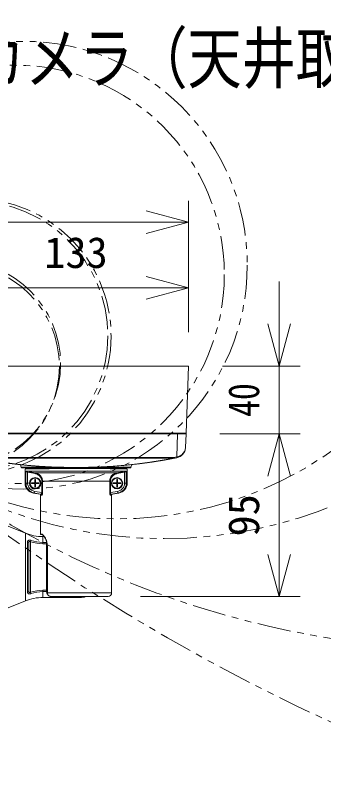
# Model space of a CAD drawing. Units: millimetres, scale not verified. Extents: x -63 to 205, y -56 to 242.
# Drawn here: x 18.32 to 36.57, y 12.55 to 57.38 of the extents above; entities that cross this region are included whole.
import ezdxf
from ezdxf.enums import TextEntityAlignment as Align

# ---------------------------------------------------------------- set-up
doc = ezdxf.new("R2010")
doc.units = ezdxf.units.MM
doc.header["$LTSCALE"] = 0.125
doc.linetypes.add('USER1', pattern=[31.75, 15.875, -3.175, 3.175, -3.175, 3.175, -3.175])
for name, color, linetype, lineweight in [('0-0_0', 7, 'Continuous', 20), ('0-4_SUNPO', 7, 'Continuous', 20), ('0-5_GAIKEI', 1, 'Continuous', 18)]:
    doc.layers.add(name, color=color, linetype=linetype, lineweight=lineweight)
doc.layers.add('0-1_MOJI1', color=7, linetype='Continuous')
doc.styles.add('ＭＳ ゴシック', font='')
doc.styles.get('ＭＳ ゴシック').set_extended_font_data('MS Gothic')

# ---------------------------------------------------------------- blocks, each defined once
blk = doc.blocks.new('_Open30')
at = {"layer": '0-0_0'}
blk.add_line((0, 0), (-1, 0), dxfattribs=at)
blk.add_lwpolyline([(-1, 0.26795), (0, 0), (-1, -0.26795)], dxfattribs=at)
blk = doc.blocks.new('D7')
at = {"layer": '0-4_SUNPO'}
for p, q in [((190.5842, 219.9996), (190.5842, 233.9051)), ((222.0702, 226.1379), (222.0702, 233.9051)), ((193.0842, 232.6551), (219.5702, 232.6551))]:
    blk.add_line(p, q, dxfattribs=at)
at = {"layer": '0-4_SUNPO', "xscale": 2.5, "yscale": 2.5, "rotation": 180}
blk.add_blockref('_Open30', (190.5842, 232.6551), dxfattribs=at)
at = {"layer": '0-4_SUNPO', "xscale": 2.5, "yscale": 2.5}
blk.add_blockref('_Open30', (222.0702, 232.6551), dxfattribs=at)
at = {"layer": '0-4_SUNPO', "style": 'ＭＳ ゴシック'}
blk.add_text('316.5', height=1.833, dxfattribs=at).set_placement((203.2022, 233.2801), align=Align.BOTTOM_LEFT)
blk = doc.blocks.new('D5')
at = {"layer": '0-4_SUNPO'}
for p, q in [((208.7701, 226.1379), (208.7701, 230.0143)), ((222.0702, 226.1379), (222.0702, 230.0143)), ((211.2701, 228.7643), (219.5702, 228.7643))]:
    blk.add_line(p, q, dxfattribs=at)
at = {"layer": '0-4_SUNPO', "xscale": 2.5, "yscale": 2.5, "rotation": 180}
blk.add_blockref('_Open30', (208.7701, 228.7643), dxfattribs=at)
at = {"layer": '0-4_SUNPO', "xscale": 2.5, "yscale": 2.5}
blk.add_blockref('_Open30', (222.0702, 228.7643), dxfattribs=at)
at = {"layer": '0-4_SUNPO', "style": 'ＭＳ ゴシック'}
blk.add_text('133', height=1.833, dxfattribs=at).set_placement((213.5451, 229.3893), align=Align.BOTTOM_LEFT)
blk = doc.blocks.new('D6')
at = {"layer": '0-4_SUNPO'}
for p, q in [((223.9201, 220.1379), (228.6694, 220.1379)), ((227.4194, 217.6379), (227.4194, 213.0182)), ((219.2201, 210.5182), (228.6694, 210.5182))]:
    blk.add_line(p, q, dxfattribs=at)
at = {"layer": '0-4_SUNPO', "xscale": 2.5, "yscale": 2.5}
for p, rotation in [((227.4194, 220.1379), 90), ((227.4194, 210.5182), 270)]:
    blk.add_blockref('_Open30', p, dxfattribs=dict(at, rotation=rotation))
at = {"layer": '0-4_SUNPO', "style": 'ＭＳ ゴシック'}
blk.add_text('95', height=1.833, rotation=90, dxfattribs=at).set_placement((226.7944, 214.078), align=Align.BOTTOM_LEFT)
blk = doc.blocks.new('D1')
at = {"layer": '0-4_SUNPO'}
for p, q in [((227.4194, 226.6379), (227.4194, 229.1379)), ((224.0702, 224.1379), (228.6694, 224.1379)), ((227.4194, 224.1379), (227.4194, 220.1379)), ((223.9201, 220.1379), (228.6694, 220.1379)), ((227.4194, 217.6379), (227.4194, 215.1379))]:
    blk.add_line(p, q, dxfattribs=at)
at = {"layer": '0-4_SUNPO', "xscale": 2.5, "yscale": 2.5}
for p, rotation in [((227.4194, 224.1379), 270), ((227.4194, 220.1379), 90)]:
    blk.add_blockref('_Open30', p, dxfattribs=dict(at, rotation=rotation))
at = {"layer": '0-4_SUNPO', "style": 'ＭＳ ゴシック', "width": 0.8}
blk.add_text('40', height=1.833, rotation=90, dxfattribs=at).set_placement((226.7944, 221.1379), align=Align.BOTTOM_LEFT)

msp = doc.modelspace()

# ---------------------------------------------------------------- linework, layer by layer
at = {"layer": '0-5_GAIKEI', "color": 7, "lineweight": 20}
for p, q in [((15.2695, 36.641), (28.5695, 36.641)), ((28.5695, 36.641), (28.4213, 32.6891)), ((28.3887, 31.8334), (28.4195, 32.641)), ((28.4195, 32.641), (28.4042, 32.241)), ((28.3887, 31.8334), (28.4042, 32.241)), ((27.7305, 31.1991), (27.8711, 31.2267)), ((18.8995, 29.731), (18.8995, 30.561)), ((18.9296, 30.5912), (18.8996, 30.5612)), ((18.9295, 30.591), (18.9296, 30.5912)), ((19.7782, 29.0726), (19.3953, 29.1401)), ((19.8195, 26.711), (19.8195, 29.0234)), ((24.0195, 23.241), (24.0195, 29.0234)), ((19.9005, 26.691), (19.8395, 26.691)), ((23.3499, 23.021), (22.5013, 23.021)), ((23.3637, 23.0213), (23.3499, 23.021)), ((23.3634, 23.0213), (23.3499, 23.021)), ((23.8095, 23.0213), (23.3633, 23.0213)), ((23.3637, 23.0213), (23.8105, 23.0213))]:
    msp.add_line(p, q, dxfattribs=at)
at = {"layer": '0-5_GAIKEI'}
for p, q in [((15.4177, 32.6891), (28.4213, 32.6891)), ((28.4195, 32.641), (15.4195, 32.641)), ((27.8675, 31.2758), (27.9196, 32.641)), ((27.9195, 32.641), (27.9195, 32.6891)), ((16.1179, 31.247), (27.721, 31.247)), ((16.1179, 31.2129), (27.721, 31.2129)), ((27.721, 31.247), (27.8613, 31.2745)), ((27.721, 31.247), (27.7305, 31.1991)), ((27.721, 31.247), (27.721, 31.2129)), ((27.8613, 31.2745), (27.8675, 31.2758)), ((27.8613, 31.2745), (27.8711, 31.2267)), ((27.8711, 31.2267), (27.8778, 31.2281)), ((18.6735, 30.6632), (18.6319, 30.8185)), ((20.7545, 30.6632), (18.6735, 30.6632)), ((25.1365, 30.641), (18.7025, 30.641)), ((18.8995, 30.561), (18.8996, 30.5612)), ((20.1915, 30.6123), (20.1915, 30.641)), ((25.1654, 30.6632), (23.0845, 30.6632)), ((23.6475, 30.6123), (23.6475, 30.641)), ((24.9094, 30.5912), (24.9095, 30.591)), ((24.9094, 30.5912), (24.9394, 30.5612)), ((24.9394, 30.5612), (24.9395, 30.561)), ((24.9394, 30.5612), (24.9395, 30.561)), ((24.9395, 29.731), (24.9395, 30.561)), ((25.1654, 30.6632), (25.207, 30.8185)), ((18.9535, 30.4057), (18.9535, 29.731)), ((24.8643, 30.4462), (18.9747, 30.4462)), ((19.0618, 30.4295), (19.0517, 30.3806)), ((19.5228, 30.3348), (19.5128, 30.2859)), ((24.3162, 30.3348), (19.5228, 30.3348)), ((24.3262, 30.2859), (24.3162, 30.3348)), ((24.7872, 30.3806), (24.7771, 30.4295)), ((24.7872, 30.3806), (24.7872, 29.731)), ((24.8854, 30.4057), (24.8854, 29.731)), ((18.9535, 29.731), (18.8995, 29.731)), ((19.0517, 29.731), (18.9535, 29.731)), ((19.2745, 29.741), (19.2745, 29.701)), ((19.4795, 29.741), (19.2745, 29.741)), ((19.2745, 29.701), (19.4795, 29.701)), ((19.4795, 29.946), (19.4795, 29.741)), ((19.5195, 29.946), (19.4795, 29.946)), ((19.4795, 29.701), (19.4795, 29.496)), ((19.5195, 29.946), (19.5195, 29.741)), ((19.7245, 29.741), (19.5195, 29.741)), ((19.5195, 29.701), (19.7245, 29.701)), ((19.5195, 29.496), (19.5195, 29.701)), ((19.7245, 29.701), (19.7245, 29.741)), ((19.9339, 29.8457), (19.8866, 29.8457)), ((19.8866, 29.8457), (19.8866, 29.1679)), ((23.9051, 29.8458), (19.9339, 29.8458)), ((19.9339, 29.1679), (19.9339, 29.8458)), ((23.9051, 29.8458), (23.9051, 29.1679)), ((23.9523, 29.8457), (23.9051, 29.8457)), ((23.9523, 29.8457), (23.9523, 29.1679)), ((24.1145, 29.741), (24.1145, 29.701)), ((24.3195, 29.741), (24.1145, 29.741)), ((24.1145, 29.701), (24.3195, 29.701)), ((24.3595, 29.946), (24.3195, 29.946)), ((24.3195, 29.946), (24.3195, 29.741)), ((24.3195, 29.701), (24.3195, 29.496)), ((24.3595, 29.946), (24.3595, 29.741)), ((24.5645, 29.741), (24.3595, 29.741)), ((24.3595, 29.701), (24.5645, 29.701)), ((24.3595, 29.496), (24.3595, 29.701)), ((24.5645, 29.701), (24.5645, 29.741)), ((24.9395, 29.731), (24.7872, 29.731)), ((19.4568, 29.1401), (19.4737, 29.2386)), ((19.4737, 29.2386), (19.8866, 29.1679)), ((19.4795, 29.496), (19.5195, 29.496)), ((19.8866, 29.1679), (19.9339, 29.1679)), ((23.9051, 29.1679), (23.9523, 29.1679)), ((24.3652, 29.2386), (23.9523, 29.1679)), ((24.3195, 29.496), (24.3595, 29.496)), ((24.3652, 29.2386), (24.3822, 29.1401)), ((19.4568, 29.1401), (19.3953, 29.1401)), ((19.4568, 29.1401), (19.8512, 29.0726)), ((19.8512, 29.0726), (19.7782, 29.0726)), ((19.8911, 29.0234), (19.8195, 29.0234)), ((23.9478, 29.0234), (24.0195, 29.0234)), ((24.0608, 29.0726), (23.9878, 29.0726)), ((24.0608, 29.0726), (24.4437, 29.1401)), ((18.9195, 22.771), (18.9195, 26.771)), ((19.8811, 26.711), (19.8195, 26.711)), ((19.958, 26.1458), (19.958, 26.571)), ((19.0519, 26.2594), (19.0519, 23.2826)), ((19.1195, 26.1873), (19.1195, 23.3548)), ((19.245, 26.3429), (19.2195, 26.2625)), ((19.2195, 23.2795), (19.2195, 26.2625)), ((20.1695, 26.2266), (19.958, 26.2266)), ((20.1695, 26.1458), (19.958, 26.1458)), ((20.17, 26.2827), (20.1695, 26.2126)), ((20.1697, 26.2517), (20.1695, 26.2126)), ((20.1695, 23.3406), (20.1695, 26.2126)), ((20.2148, 23.241), (20.2148, 25.991)), ((19.958, 23.3962), (20.1695, 23.3962)), ((19.958, 22.971), (19.958, 23.3962)), ((19.958, 23.3154), (20.1704, 23.3154)), ((19.245, 23.1992), (19.2195, 23.2795)), ((20.2148, 23.241), (24.0195, 23.241)), ((22.5013, 23.021), (20.4891, 23.021)), ((22.1495, 23.0206), (22.1495, 22.9706))]:
    msp.add_line(p, q, dxfattribs=at)
at = {"layer": '0-5_GAIKEI', "color": 7}
for p, q in [((18.9195, 26.771), (16.4195, 27.771)), ((19.958, 26.571), (20.0322, 26.571)), ((19.958, 22.971), (22.1495, 22.971)), ((18.9195, 22.771), (16.4195, 21.771))]:
    msp.add_line(p, q, dxfattribs=at)
at = {"layer": '0-5_GAIKEI'}
for points in [[(27.8675, 31.2758), (27.9387, 31.2928), (28.0069, 31.3167), (28.071, 31.347), (28.1301, 31.383), (28.1848, 31.4247), (28.2332, 31.4707), (28.2751, 31.5203), (28.3105, 31.5728), (28.3393, 31.6275), (28.3594, 31.6777), (28.3743, 31.7289), (28.3841, 31.7809), (28.3887, 31.8334)], [(18.8996, 30.5612), (18.8999, 30.5614), (18.9008, 30.5618), (18.9073, 30.5629), (18.9584, 30.5662), (19.0549, 30.5694), (19.3672, 30.5752), (19.7994, 30.58), (20.3192, 30.5836), (21.0998, 30.5866), (21.922, 30.5876), (23.3673, 30.5844)], [(23.3673, 30.5844), (23.9402, 30.5808), (24.4231, 30.5759), (24.7689, 30.5698), (24.8836, 30.5661), (24.918, 30.5642), (24.9363, 30.5622), (24.9388, 30.5616), (24.9394, 30.5612)], [(18.9747, 30.4462), (18.9723, 30.4457), (18.9679, 30.442), (18.964, 30.4357), (18.9575, 30.4192), (18.9535, 30.4057)], [(19.0517, 30.3806), (18.9789, 30.401), (18.9591, 30.4051), (18.9535, 30.4057)], [(19.0517, 30.3806), (19.0517, 29.731), (19.0547, 29.6768), (19.0637, 29.6232), (19.0786, 29.5709), (19.0991, 29.5205), (19.1249, 29.4727), (19.1562, 29.4276), (19.1923, 29.3862), (19.2327, 29.3489), (19.2769, 29.3162), (19.3243, 29.2885), (19.3723, 29.2668), (19.4223, 29.2501), (19.4737, 29.2386)], [(19.8866, 29.8457), (19.8836, 29.8964), (19.8746, 29.9463), (19.8598, 29.9948), (19.8394, 30.0413), (19.8131, 30.0863), (19.7817, 30.1279), (19.7458, 30.1657), (19.7059, 30.1993), (19.6615, 30.2289), (19.6142, 30.2533), (19.5644, 30.2724), (19.5128, 30.2859)], [(19.9339, 29.8458), (19.9307, 29.9013), (19.921, 29.9561), (19.9052, 30.0093), (19.8834, 30.0604), (19.856, 30.1086), (19.8221, 30.1552), (19.7831, 30.1976), (19.7395, 30.2354), (19.6921, 30.2681), (19.6413, 30.2954), (19.5879, 30.3171), (19.5556, 30.327), (19.5228, 30.3348)], [(23.9051, 29.8458), (23.9083, 29.9013), (23.9179, 29.9561), (23.9338, 30.0093), (23.9556, 30.0604), (23.9829, 30.1086), (24.0169, 30.1552), (24.0559, 30.1976), (24.0994, 30.2354), (24.1469, 30.2681), (24.1976, 30.2954), (24.2511, 30.3171), (24.2833, 30.327), (24.3162, 30.3348)], [(23.9523, 29.8457), (23.9553, 29.8964), (23.9644, 29.9463), (23.9792, 29.9948), (23.9995, 30.0413), (24.0259, 30.0863), (24.0572, 30.1279), (24.0932, 30.1657), (24.1331, 30.1993), (24.1774, 30.2289), (24.2248, 30.2533), (24.2746, 30.2724), (24.3262, 30.2859)], [(24.7872, 30.3806), (24.8601, 30.401), (24.8799, 30.4051), (24.8854, 30.4057)], [(24.8643, 30.4462), (24.8666, 30.4457), (24.871, 30.442), (24.875, 30.4357), (24.8815, 30.4192), (24.8854, 30.4057)], [(18.9535, 29.731), (18.9574, 29.6635), (18.9689, 29.5969), (18.9879, 29.5321), (19.0142, 29.4698), (19.0473, 29.4109), (19.0824, 29.3617), (19.1222, 29.3163), (19.1664, 29.2751), (19.2145, 29.2385), (19.2659, 29.2069), (19.3202, 29.1805), (19.3768, 29.1595), (19.4165, 29.1485), (19.4568, 29.1401)], [(24.7872, 29.731), (24.7842, 29.6768), (24.7752, 29.6232), (24.7604, 29.5709), (24.7399, 29.5205), (24.714, 29.4727), (24.6827, 29.4276), (24.6466, 29.3862), (24.6063, 29.3489), (24.5621, 29.3162), (24.5146, 29.2885), (24.4666, 29.2668), (24.4166, 29.2501), (24.3652, 29.2386)], [(24.8854, 29.731), (24.8816, 29.6635), (24.87, 29.5969), (24.851, 29.5321), (24.8248, 29.4698), (24.7916, 29.4109), (24.7566, 29.3617), (24.7167, 29.3163), (24.6725, 29.2751), (24.6245, 29.2385), (24.5731, 29.2069), (24.5187, 29.1805), (24.4621, 29.1595), (24.4225, 29.1485), (24.3822, 29.1401)], [(19.8866, 29.1679), (19.8873, 29.1475), (19.8857, 29.1276), (19.8827, 29.1119), (19.8781, 29.098), (19.8682, 29.0813), (19.8625, 29.0761), (19.8565, 29.0732), (19.8512, 29.0726)], [(19.9339, 29.1679), (19.9329, 29.1375), (19.9298, 29.108), (19.9255, 29.0847), (19.92, 29.0639), (19.9129, 29.0455), (19.9048, 29.0321), (19.8964, 29.0247), (19.8911, 29.0234)], [(23.9051, 29.1679), (23.9072, 29.1248), (23.9137, 29.0832), (23.9188, 29.0644), (23.925, 29.0479), (23.9307, 29.0371), (23.9369, 29.029), (23.9434, 29.0243), (23.9478, 29.0234)], [(23.9523, 29.1679), (23.9517, 29.1475), (23.9532, 29.1276), (23.9563, 29.1119), (23.9609, 29.098), (23.9707, 29.0813), (23.9764, 29.0761), (23.9825, 29.0732), (23.9878, 29.0726)], [(24.4437, 29.1401), (24.3822, 29.1401), (23.9878, 29.0726)], [(20.2186, 25.991), (20.2147, 26.0793), (20.203, 26.1661), (20.1843, 26.2504), (20.1594, 26.3311), (20.1319, 26.4015), (20.1007, 26.4675), (20.0669, 26.5281), (20.0312, 26.5827), (20.0079, 26.6138), (19.9845, 26.6416), (19.9651, 26.662), (19.946, 26.6793), (19.9258, 26.6944), (19.9067, 26.7049), (19.8934, 26.7095), (19.8811, 26.711)], [(20.2148, 25.991), (20.2114, 26.0732), (20.201, 26.1551), (20.1834, 26.2382), (20.1577, 26.3234), (20.1273, 26.4011), (20.0924, 26.4734), (20.0512, 26.5439), (20.0322, 26.571)], [(19.0519, 26.2594), (19.0529, 26.2772), (19.0562, 26.294), (19.0613, 26.3079), (19.0688, 26.3209), (19.077, 26.3306), (19.0875, 26.3393), (19.1005, 26.3468), (19.1167, 26.3527), (19.1475, 26.3577), (19.1881, 26.356), (19.2167, 26.3507), (19.245, 26.3429)], [(19.1195, 26.1873), (19.1215, 26.2182), (19.1241, 26.2322), (19.1282, 26.2452), (19.134, 26.2569), (19.1421, 26.2671), (19.1533, 26.2747), (19.169, 26.2786), (19.1794, 26.2782), (19.1916, 26.2756), (19.2057, 26.2702), (19.2195, 26.2625)], [(20.2186, 23.241), (20.2186, 25.991), (20.2148, 25.991)], [(19.2195, 23.2795), (19.2058, 23.2719), (19.1917, 23.2664), (19.1793, 23.2638), (19.1686, 23.2635), (19.1524, 23.2677), (19.1426, 23.2745), (19.1352, 23.2832), (19.1285, 23.2961), (19.1239, 23.3107), (19.1205, 23.3318), (19.1195, 23.3548)], [(20.2756, 23.1052), (20.2733, 23.1067), (20.2486, 23.1284), (20.2236, 23.1585), (20.2014, 23.1962), (20.1852, 23.2367), (20.1741, 23.2835), (20.1696, 23.3311), (20.1695, 23.3406)], [(20.1695, 23.3406), (20.1728, 23.2928), (20.183, 23.2457), (20.191, 23.2221), (20.2011, 23.1992), (20.2122, 23.1787), (20.2252, 23.1593), (20.2506, 23.1297), (20.2657, 23.1172)], [(19.245, 23.1992), (19.2189, 23.1918), (19.1923, 23.1866), (19.1695, 23.1843), (19.1491, 23.1843), (19.13, 23.1863), (19.1141, 23.19), (19.0998, 23.1956), (19.0881, 23.2023), (19.0785, 23.21), (19.0708, 23.2185), (19.0599, 23.2373), (19.0538, 23.2591), (19.0519, 23.2826)], [(20.4891, 23.021), (20.4414, 23.0242), (20.3944, 23.0339), (20.352, 23.0494), (20.3148, 23.0698), (20.2851, 23.0925), (20.2608, 23.1177), (20.2407, 23.1466), (20.2258, 23.1785), (20.2171, 23.2128), (20.2149, 23.241)], [(20.4891, 23.021), (20.4381, 23.0248), (20.4126, 23.0296), (20.3876, 23.0365), (20.3637, 23.0453), (20.3406, 23.0562), (20.3076, 23.0768), (20.2781, 23.1022), (20.2532, 23.1323), (20.2345, 23.166), (20.2227, 23.2027), (20.2197, 23.2217), (20.2186, 23.241)]]:
    msp.add_lwpolyline(points, dxfattribs=at)
at = {"layer": '0-5_GAIKEI', "color": 7, "lineweight": 20}
for points in [[(18.9296, 30.5912), (18.9297, 30.5914), (18.9303, 30.5916), (18.9333, 30.5923), (18.9566, 30.5945), (19.0001, 30.5966), (19.1422, 30.6007), (19.4489, 30.6057), (19.8416, 30.6098), (20.2877, 30.6129), (21.2056, 30.6163), (22.1652, 30.617), (22.9796, 30.6154), (23.7488, 30.6116), (24.1583, 30.6083), (24.5071, 30.6041), (24.8045, 30.5979), (24.8844, 30.5944), (24.9059, 30.5923), (24.9087, 30.5916), (24.9092, 30.5914), (24.9094, 30.5912)], [(19.9005, 26.691), (19.9133, 26.6884), (19.9319, 26.679), (19.9443, 26.6702)], [(20.0322, 26.571), (20.0144, 26.5964), (19.9801, 26.637), (19.9504, 26.6653), (19.9275, 26.6816), (19.9099, 26.6895), (19.9005, 26.691)]]:
    msp.add_lwpolyline(points, dxfattribs=at)
at = {"layer": '0-5_GAIKEI', "linetype": 'USER1'}
for centre, radius in [((86.2377, 123.2647), 118.3598), ((45.9132, 75.7491), 55.9052), ((27.1244, 52.9479), 26.4967), ((24.3431, 49.7171), 22.098), ((18.8123, 42.6069), 13.2292), ((18.3207, 42.0663), 12.3613), ((15.8727, 38.4209), 8.1142), ((15.8316, 38.4355), 7.9592), ((14.8694, 36.6277), 6.0594), ((14.9256, 36.7849), 6.0763)]:
    msp.add_circle(centre, radius, dxfattribs=at)
at = {"layer": '0-5_GAIKEI'}
for centre, radius in [((19.4995, 29.721), 0.335), ((24.3395, 29.721), 0.335), ((19.4995, 29.721), 0.315), ((19.4995, 29.721), 0.3024), ((24.3395, 29.721), 0.315), ((24.3395, 29.721), 0.3024)]:
    msp.add_circle(centre, radius, dxfattribs=at)
at = {"layer": '0-5_GAIKEI', "color": 7, "lineweight": 20}
for centre, radius, start, end in [((28.3713, 32.691), 0.05, 271.23177, 357.85231), ((27.7456, 31.8579), 0.6435, 281.24139, 357.81567), ((21.9195, 61.171), 30.53, 259.0274, 281.24138), ((19.4995, 29.731), 0.6, 180, 260), ((19.7695, 29.0234), 0.05, 0, 79.99999), ((19.8395, 26.711), 0.02, 180, 270), ((22.1497, 24.2205), 1.25, 269.98817, 286.33382), ((23.7995, 23.241), 0.22, 272.86598, 0)]:
    msp.add_arc(centre, radius, start, end, dxfattribs=at)
at = {"layer": '0-5_GAIKEI'}
for centre, radius, start, end in [((21.9195, 61.171), 30.53, 258.75861, 263.81822), ((21.9195, 61.1356), 30.48, 259.0274, 280.9726), ((30.5351, 31.8214), 2.7228, 191.55849, 192.58493), ((18.7025, 30.671), 0.03, 195, 270), ((25.1365, 30.671), 0.03, 270, 345), ((18.4749, 27.601), 2.8887, 78.27778, 80.03804), ((60.6768, 231.8588), 205.7331, 258.32701, 258.45809), ((61.1159, 233.9449), 207.8149, 258.32482, 258.45455), ((-17.2861, 233.9892), 207.8602, 281.54546, 281.67516), ((-16.8379, 231.8587), 205.733, 281.54191, 281.67299), ((25.3636, 27.603), 2.8867, 99.96114, 101.72266), ((24.3395, 29.731), 0.6, 280, 0), ((24.0695, 29.0234), 0.05, 100.00001, 180), ((19.1783, 25.9819), 1.0373, 6.39391, 21.48057)]:
    msp.add_arc(centre, radius, start, end, dxfattribs=at)
at = {"layer": '0-5_GAIKEI', "color": 7}
for centre, start, end in [((19.958, 29.3673), 248.19859, 270), ((19.958, 20.1747), 90, 111.80141)]:
    msp.add_arc(centre, 2.7963, start, end, dxfattribs=at)
at = {"layer": '0-5_GAIKEI'}
for centre, major_axis, ratio, start_param, end_param in [((27.721, 31.2481), (0.0095, -0.049), 0.187164, 5.4786078, 6.2831657), ((19.8428, 29.0234), (0, -0.05), 0.96589, 1.5707967, 2.96706), ((23.9961, 29.0234), (0, 0.05), 0.96589, 0.1745327, 1.5707959), ((19.9005, 26.711), (0, -0.02), 0.970678, 4.712389, 6.2831851), ((19.0195, 26.1873), (0.1, 0), 0.76295, 6.2831849, 7.5239841), ((19.7988, 35.0682), (0.2154, -8.9218), 0.511574, 6.1088756, 6.2708532), ((19.7083, 39.3681), (0.2993, -13.1409), 0.407393, 6.1408229, 6.2739271), ((20.1897, 26.2517), (0.02, 0), 0.783439, 3.0915718, 3.1417233), ((19.0195, 23.3548), (0.1, 0), 0.762951, 5.0423866, 6.2831853), ((19.7986, 14.4428), (-0.2155, -8.9528), 0.510685, 3.1538606, 3.3155575), ((19.7027, 11.4044), (-0.3123, -11.9102), 0.427775, 3.152782, 3.2926092)]:
    msp.add_ellipse(centre, major_axis=major_axis, ratio=ratio, start_param=start_param, end_param=end_param, dxfattribs=at)

# ---------------------------------------------------------------- block references
at = {"layer": '0-4_SUNPO'}
for name in ['D7', 'D5', 'D1', 'D6']:
    msp.add_blockref(name, (-193.5007, -187.4969), dxfattribs=at)

# ---------------------------------------------------------------- texts
at = {"layer": '0-1_MOJI1', "style": 'ＭＳ ゴシック', "width": 0.8}
msp.add_text('屋外ハウジング一体型ネットワークカメラ（天井取付）', height=2.933, dxfattribs=at).set_placement((-35.5007, 52.5031), align=Align.BOTTOM_LEFT)

doc.saveas('drawing.dxf')
